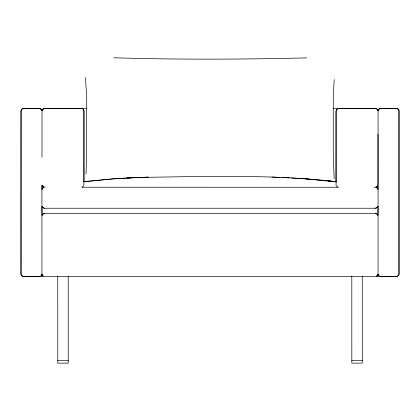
<?xml version="1.0" encoding="UTF-8"?>
<svg xmlns="http://www.w3.org/2000/svg" width="420" height="420" viewBox="0 0 420 420"><rect width="100%" height="100%" fill="white"/><g stroke="black" fill="none" stroke-linecap="round" stroke-linejoin="round"><path stroke-width="0.63" d="M41.927 185.293L41.921 274.428L40.882 276.014L41.932 274.407M42.032 215.203L42.037 206.708M42.042 189.058L42.037 186.443M351.808 276.507L351.824 363.148L362.292 363.148L362.266 276.507M377.963 186.407L377.958 189.026M378.005 134.237L377.99 184.763L376.95 186.748L376.126 187.152L374.183 187.152M83.942 181.912L83.942 110.901L83.491 109.578M86.042 174.043L86.599 153.248L86.735 98.516L85.491 77.579M334.22 79.585L333.27 95.256L333.281 157.327L334.189 178.883M377.995 274.407L376.924 276.034L377.937 274.58M42.047 189.247L42.43 188.417M42.063 215.45L43.082 213.974L44.84 213.502M42.063 110.402L43.024 109.001L44.268 108.554M42.058 189.21L43.129 187.74L43.937 187.336M42.116 110.229L42.509 109.499M43.837 108.607C40.688 111.095 43.202 110.534 39.979 108.549L23.084 108.523L22.05 108.969L21.058 110.402L21 274.029L21.441 275.394L23.084 276.46L39.979 276.439M380.153 276.46L397.052 276.439L398.564 275.378L398.995 274.428L399 110.576L398.533 109.552L397.052 108.549L380.153 108.523L379.118 108.969L378.131 110.402L378.536 109.552L379.979 108.559L396.916 108.523L397.95 108.969L398.995 110.555L399 274.407L397.934 276.029L396.916 276.46L379.979 276.423M376.95 276.014L377.947 274.533L376.871 276.008M377.528 186.165L376.047 187.168M42.436 214.652L43.129 213.995L44.667 213.502L375.328 213.502L376.871 213.995L377.942 215.476M82.068 187.152L83.501 186.118L83.932 184.763L83.953 110.612L83.47 109.547M43.082 187.719L43.848 187.367M44.336 108.539L43.076 108.953L41.963 110.57L40.882 108.969L39.848 108.523L22.911 108.559L21.467 109.552L21.005 110.959L21.005 274.418L21.467 275.436L22.911 276.423L39.848 276.46M22.05 108.969L23.084 108.523M379.118 108.969L380.153 108.523M396.916 276.46L397.95 276.014M43.234 108.838L43.906 108.57L81.989 108.549M83.543 181.739L115.379 178.642L148.223 177.125L139.193 177.46M375.155 208.241L376.919 207.764L377.942 206.267L376.871 207.748L375.333 208.241L44.667 208.241M84.032 181.687L113.19 178.857L139.046 177.314M338.326 108.554L336.567 109.499L336.058 111.342L336.063 182.201M136.531 177.508L127.58 177.891L136.61 177.555M137.812 177.45C203.863 176.531 270.286 174.116 336.058 181.687M306.784 57.881C242.419 59.435 178.012 59.719 113.652 57.782M43.979 108.549L86.94 108.539M333.275 108.528L375.995 108.539M376.047 108.549L337.932 108.565L336.494 109.604L336.053 110.969L336.058 185.131L336.53 186.165L337.99 187.157M42 185.131L43.076 186.764L45.224 187.157M81.79 187.241L338.436 187.247M26.213 276.507L393.787 276.507M57.75 360.523L68.234 360.523L68.234 363.148L57.766 363.148L57.75 276.507M351.808 360.523L362.292 360.523M279.767 177.445L271.84 177.03M281.71 177.529L289.459 177.859M291.396 177.944L303.655 178.689M304.941 178.789L335.906 181.718L325.148 180.416M303.004 178.563L313.325 179.566M314.617 179.692L317.2 179.939M319.132 180.128L321.715 180.38M324.293 180.626L326.23 180.815M328.167 181.004L330.745 181.256M332.036 181.377L335.911 181.755M375.16 213.502L376.919 213.974L377.57 214.672M44.84 208.236L43.082 207.764M375.748 108.549L376.31 108.644M81.69 108.549L83.018 109.169M396.916 108.523L397.95 108.969M39.848 108.523L40.882 108.969M22.045 276.014L23.084 276.46M376.152 187.367L376.919 187.719L377.947 189.226L377.57 188.417L376.063 187.336M43.874 187.152L43.05 186.743L42.063 185.315M43.937 208.152L43.129 207.748L42.058 206.278L42.43 207.071M43.129 276.008L42.047 274.507M376.882 108.932L377.916 110.355L376.95 108.974L377.543 109.573M376.929 108.953L378.01 110.612M43.076 276.034L42.063 274.58M378.131 274.58L379.113 276.014L378.074 274.418L378.068 110.959M377.969 206.682L377.969 215.187M68.208 276.507L68.208 360.523M41.995 110.969L42 157.159"/></g></svg>
